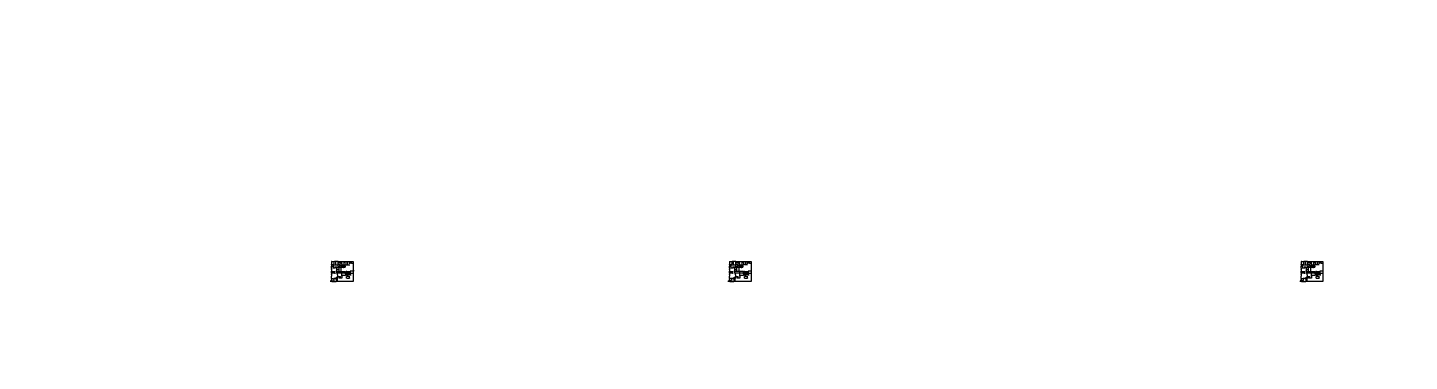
# Paper-space layout 'Presentación1' of a CAD drawing. Header units: metres. Extents: x -252 to 2046, y -486 to 69.
# The model-space entities are those that its viewports show. They can reach past a viewport. Long polylines and large blocks are cut down to what shows.
import ezdxf

# ---------------------------------------------------------------- set-up
doc = ezdxf.new("R2010")
doc.units = ezdxf.units.M
for name, color, linetype in [('DOOR', 2, 'Continuous'), ('PLASTERBOARD_07CM.(TABLA ROCA)', 56, 'Continuous'), ('PLASTERBOARD_10CM.(TABLA ROCA)', 32, 'Continuous'), ('REFERENCE', 6, 'Continuous'), ('WALL', 1, 'Continuous'), ('WINDOW', 4, 'Continuous')]:
    doc.layers.add(name, color=color, linetype=linetype)
doc.layers.get('0').off()

msp = doc.modelspace()

# ---------------------------------------------------------------- linework, layer by layer
at = {"layer": 'DOOR', "color": 2}
for p, q in [((227.0149, 190.3729), (227.0149, 191.1846)), ((227.0149, 190.0584), (227.0149, 189.2466)), ((249.1596, 189.389), (248.0954, 189.389)), ((252.9396, 189.389), (254.5437, 189.389)), ((231.3314, 189.0843), (232.1432, 189.0843)), ((234.8929, 184.186), (235.7179, 184.186)), ((239.1779, 183.3234), (239.1779, 184.1847)), ((239.1779, 182.4176), (239.1779, 181.5563)), ((222.5026, 173.1884), (222.5026, 174.0945)), ((222.5026, 172.251), (222.5026, 170.551)), ((240.2254, 169.7896), (240.2254, 170.6896)), ((232.9131, 170.6413), (232.9131, 169.7896)), ((240.2254, 168.1061), (240.2254, 169.7896)), ((243.111, 168.6218), (243.111, 169.5234)), ((247.8354, 168.5095), (247.8354, 169.5234)), ((224.1936, 166.2865), (224.1929, 165.3915)), ((227.249, 161.9695), (227.249, 162.8109)), ((242.2228, 159.8484), (243.1228, 159.8484)), ((215.7227, 158.7966), (216.7458, 158.7966)), ((255.1929, 153.8934), (255.1929, 154.8229)), ((221.5354, 154.2422), (221.5354, 153.3728))]:
    msp.add_line(p, q, dxfattribs=at)
for points in [[(227.0149, 191.5093), (227.0149, 192.6935)], [(252.9415, 192.6974), (254.7453, 192.6974)], [(237.4687, 190.7174), (237.4687, 189.9174)], [(230.0424, 189.0843), (230.8541, 189.0843)], [(232.6239, 188.1035), (232.6239, 186.618)], [(217.1066, 186.843), (217.1066, 187.788)], [(241.9836, 186.2734), (240.9337, 186.2734)], [(229.7424, 186.1184), (231.3424, 186.1184)], [(237.4687, 185.9234), (238.5137, 185.9234)], [(216.0298, 185.7632), (216.9748, 185.7632)], [(219.7998, 185.7632), (220.7448, 185.7632)], [(223.9899, 185.7632), (224.9349, 185.7634)], [(215.5382, 184.5777), (215.5382, 183.6777)], [(228.6767, 184.1895), (227.6717, 184.1895)], [(232.7614, 184.186), (233.7128, 184.186)], [(227.6717, 180.5934), (226.6266, 180.5934)], [(222.5026, 179.8759), (222.5026, 178.4782)], [(249.2654, 173.3808), (249.2654, 172.4479)], [(218.4206, 169.4821), (217.538, 169.4896)], [(241.5354, 168.6734), (241.5361, 167.811)], [(243.111, 167.5057), (243.111, 168.4268)], [(244.7872, 168.0384), (245.7066, 168.0384)], [(245.832, 168.0384), (246.6945, 168.0384)], [(244.3304, 163.5542), (244.3304, 165.9634)], [(222.9361, 161.2716), (223.6306, 161.2672)], [(219.5504, 159.1833), (220.4454, 159.1833)], [(212.4394, 153.6934), (212.4394, 154.8943)]]:
    msp.add_lwpolyline(points, dxfattribs=at)
at = {"layer": 'DOOR', "elevation": -0.03}
for points in [[(242.4048, 172.7827), (241.5354, 172.7827)], [(247.8776, 172.7827), (247.8354, 171.6534)]]:
    msp.add_lwpolyline(points, dxfattribs=at)
at = {"layer": 'PLASTERBOARD_07CM.(TABLA ROCA)'}
for p, q in [((232.9131, 170.6413), (232.9131, 173.1884)), ((224.1936, 166.2865), (224.1937, 169.7896)), ((224.1929, 165.3915), (224.1929, 162.8109)), ((223.6306, 161.2672), (224.1241, 161.2672)), ((224.1241, 161.2672), (224.1241, 159.1833)), ((216.7458, 159.1833), (216.7458, 154.8943)), ((220.4454, 159.1833), (224.1241, 159.1833)), ((212.6829, 154.8943), (216.7458, 154.8943))]:
    msp.add_line(p, q, dxfattribs=at)
for points in [[(227.0149, 191.5093), (227.0149, 191.1846)], [(227.0149, 191.347), (225.2799, 191.347)], [(227.0149, 190.3729), (227.0149, 190.0584)], [(227.0149, 190.2106), (225.2799, 190.2106)], [(239.1779, 184.1847), (237.269, 184.1847), (237.269, 181.5621), (239.1779, 181.5621)], [(239.1779, 183.3234), (239.1779, 182.8705)], [(237.269, 182.8705), (239.1779, 182.8705)], [(239.1779, 182.4176), (239.1779, 182.8705)], [(255.1929, 173.5725), (249.2654, 173.5725)], [(249.2654, 173.3808), (249.2654, 173.5725)], [(249.2654, 172.4479), (249.2654, 166.0792), (251.1985, 166.0792)], [(249.2654, 169.375), (255.1929, 169.375)], [(245.7066, 168.0384), (245.7066, 166.3943)], [(245.832, 168.0384), (245.7066, 168.0384)], [(246.6945, 168.0384), (246.781, 168.0384)], [(246.781, 168.0384), (246.781, 166.3943)], [(247.8354, 166.3943), (244.6854, 166.3943)], [(244.4054, 163.5542), (244.0554, 163.5542)], [(244.0554, 163.1584), (244.0554, 163.5542)], [(247.7007, 163.1584), (242.1179, 163.1584)], [(221.5362, 159.1833), (221.5362, 161.2728), (222.9362, 161.2716)], [(219.5504, 159.1833), (216.7458, 159.1833)], [(224.1241, 153.3728), (224.1241, 159.1833)], [(212.6829, 154.8943), (210.6525, 154.8943)]]:
    msp.add_lwpolyline(points, dxfattribs=at)
at = {"layer": 'PLASTERBOARD_10CM.(TABLA ROCA)', "color": 32}
for p, q in [((240.4654, 186.2734), (240.4654, 185.9234)), ((225.2799, 186.1184), (225.2799, 185.7634)), ((232.6239, 186.1184), (232.6239, 185.9234)), ((224.9349, 185.7634), (225.2799, 185.7634)), ((235.7179, 180.8179), (235.7179, 184.186)), ((235.7179, 184.186), (235.7179, 184.1475)), ((235.7179, 180.7679), (236.8577, 180.7679)), ((247.8354, 171.6534), (247.8354, 169.5234)), ((222.5026, 170.551), (222.5026, 169.7896)), ((232.9131, 163.6996), (232.9131, 169.7896)), ((244.7872, 168.0384), (244.6854, 168.0384)), ((244.4054, 165.9634), (244.4054, 166.3943)), ((244.4054, 166.3943), (244.6854, 166.3943)), ((232.7846, 163.6996), (232.7846, 159.6767)), ((232.7846, 163.6996), (232.9131, 163.6996)), ((232.7846, 159.6767), (227.249, 159.6767))]:
    msp.add_line(p, q, dxfattribs=at)
at = {"layer": 'PLASTERBOARD_10CM.(TABLA ROCA)', "color": 4}
msp.add_line((218.5366, 169.4821), (218.4206, 169.4821), dxfattribs=at)
at = {"layer": 'PLASTERBOARD_10CM.(TABLA ROCA)', "color": 32}
for points in [[(217.1066, 192.6935), (217.1066, 187.788)], [(220.8766, 185.7632), (220.8766, 192.6935)], [(225.2799, 186.1184), (225.2799, 192.6935)], [(240.9337, 186.2734), (240.9337, 192.6935)], [(244.6579, 186.2734), (244.6579, 192.6935)], [(227.0149, 189.2466), (227.0149, 189.0843)], [(230.0424, 189.0843), (225.2799, 189.0843)], [(217.1066, 186.843), (217.1066, 185.7632)], [(232.6239, 186.618), (232.6239, 186.1184)], [(240.4654, 186.2734), (240.9337, 186.2734)], [(229.7424, 186.1184), (225.2799, 186.1184)], [(231.3424, 186.1184), (232.6239, 186.1184)], [(238.5137, 185.9234), (240.4654, 185.9234)], [(216.0298, 185.7632), (212.5333, 185.7632)], [(216.9748, 185.7632), (219.7998, 185.7632)], [(220.7448, 185.7632), (223.9899, 185.7632)], [(230.8367, 184.1895), (230.8367, 173.1884)], [(230.8367, 184.1895), (231.8814, 184.186)], [(233.7128, 180.7679), (233.7128, 184.186)], [(233.7128, 184.186), (234.8929, 184.186)], [(235.7179, 180.7679), (235.7179, 184.186)], [(235.7179, 184.186), (236.4277, 184.186)], [(215.5382, 183.6777), (215.5382, 179.0677)], [(212.5376, 182.5974), (215.5382, 182.5974)], [(226.6266, 180.6403), (226.6266, 173.1884)], [(226.6266, 179.8759), (222.5026, 179.8759)], [(222.5026, 173.1884), (240.2254, 173.1884)], [(222.5026, 173.1884), (222.5026, 172.251)], [(244.6854, 166.3943), (244.6854, 172.8134)], [(240.2254, 169.7896), (222.5026, 169.7896)], [(247.8354, 169.5234), (241.5354, 169.5234), (241.5354, 168.6734)], [(243.111, 168.6218), (243.111, 168.4268)], [(247.8354, 168.5095), (247.8354, 165.9331)], [(244.6854, 168.4268), (243.111, 168.4268)], [(240.2254, 168.1061), (240.2254, 165.1095), (232.9131, 165.1096)], [(241.5354, 167.811), (241.5354, 165.9634)], [(243.111, 167.5057), (243.111, 167.0991)], [(244.6854, 167.0991), (243.111, 167.0991)], [(244.4054, 165.9634), (241.5354, 165.9634)], [(247.7007, 163.1584), (247.7007, 163.9407)], [(242.1179, 159.8484), (242.1179, 163.1584)], [(223.0996, 162.8109), (229.871, 162.8109)], [(229.871, 159.6767), (229.871, 162.8109)], [(247.7007, 160.1984), (247.7028, 159.8755)], [(243.1228, 159.8484), (247.7028, 159.8755)], [(242.2228, 159.8484), (242.1179, 159.8484)]]:
    msp.add_lwpolyline(points, dxfattribs=at)
at = {"layer": 'PLASTERBOARD_10CM.(TABLA ROCA)', "color": 4}
for points in [[(215.5382, 184.5777), (215.5382, 185.7632)], [(240.2254, 170.6896), (240.2254, 173.1884)], [(241.5354, 169.5234), (241.5354, 172.7827)]]:
    msp.add_lwpolyline(points, dxfattribs=at)
at = {"layer": 'PLASTERBOARD_10CM.(TABLA ROCA)', "color": 32, "elevation": 0.0038}
msp.add_lwpolyline([(226.6266, 176.2861), (222.5026, 176.2861)], dxfattribs=at)
at = {"layer": 'PLASTERBOARD_10CM.(TABLA ROCA)', "color": 4, "elevation": -0.03}
for points in [[(242.4048, 172.7827), (244.6854, 172.7827)], [(244.6854, 172.7827), (247.8776, 172.7827)]]:
    msp.add_lwpolyline(points, dxfattribs=at)
at = {"layer": 'REFERENCE', "color": 6}
msp.add_line((256.0443, 173.6124), (256.0443, 175.6124), dxfattribs=at)
at = {"layer": 'WALL', "color": 1}
for p, q in [((212.97, 192.6935), (212.5333, 192.6935)), ((212.5333, 192.6935), (212.5333, 188.7884)), ((225.219, 192.6935), (233.2551, 192.6935)), ((239.6609, 192.6935), (240.5054, 192.6935)), ((247.2902, 192.6935), (248.0954, 192.6935)), ((254.7453, 192.6974), (255.1907, 192.6974)), ((255.1907, 192.6974), (255.1929, 192.1759)), ((255.1929, 186.4431), (255.1929, 185.5299)), ((212.5333, 185.7034), (212.5333, 186.3332)), ((212.5376, 179.1034), (212.5376, 183.2034)), ((255.1929, 179.797), (255.1929, 178.8838)), ((212.5376, 175.9234), (212.5376, 176.6234)), ((255.1929, 173.5725), (255.1929, 172.6593)), ((212.5376, 169.4126), (212.5376, 173.4734)), ((212.8966, 173.0575), (212.5376, 173.0575)), ((212.5376, 166.2769), (212.5376, 166.9346)), ((255.1929, 166.8584), (255.1929, 165.8584)), ((212.5376, 159.2006), (212.5376, 163.5624)), ((255.1929, 160.4134), (255.1929, 159.4134)), ((212.538, 156.0908), (212.5376, 156.6708)), ((255.1929, 153.8934), (255.1929, 153.374)), ((212.4394, 153.6934), (212.4394, 153.3728)), ((212.4394, 153.3728), (209.7178, 153.3728)), ((213.0929, 153.3728), (212.4394, 153.3728)), ((218.4429, 153.3728), (217.7091, 153.3728)), ((225.3054, 153.3728), (221.5354, 153.3728)), ((226.5951, 153.3728), (226.2869, 153.3728)), ((232.8054, 153.3728), (231.6754, 153.3728)), ((240.4254, 153.3728), (239.2254, 153.3728)), ((248.1104, 153.3728), (246.8254, 153.3728)), ((255.1929, 153.374), (254.4904, 153.3728))]:
    msp.add_line(p, q, dxfattribs=at)
for points in [[(231.0748, 192.6935), (231.0748, 189.0843)], [(232.6239, 188.1035), (232.6239, 192.6935)], [(230.8541, 189.0843), (231.3314, 189.0843)], [(232.1432, 189.0843), (232.6239, 189.0843)]]:
    msp.add_lwpolyline(points, dxfattribs=at)
at = {"layer": 'WINDOW', "color": 4}
for p, q in [((212.97, 192.6935), (218.0895, 192.6935)), ((225.219, 192.6935), (218.0895, 192.6935)), ((233.2551, 192.6935), (239.6609, 192.6935)), ((240.5054, 192.6935), (247.2902, 192.6935)), ((248.0954, 192.6935), (252.9415, 192.6935)), ((255.1929, 192.1759), (255.1929, 186.4431)), ((251.7946, 189.389), (249.1596, 189.389)), ((251.7946, 189.389), (252.9396, 189.389)), ((254.5437, 189.389), (255.1929, 189.389)), ((212.5333, 188.7884), (212.5333, 186.3332)), ((212.5333, 185.7034), (212.5376, 183.2034)), ((255.1929, 185.5299), (255.1929, 179.797)), ((230.8367, 180.5934), (227.6717, 180.5934)), ((212.5376, 179.1034), (212.5376, 176.6234)), ((255.1929, 178.8838), (255.1929, 173.5725)), ((212.5376, 175.9234), (212.5376, 173.4734)), ((255.1929, 172.6593), (255.1929, 166.8584)), ((212.5376, 169.4126), (212.5376, 166.9346)), ((212.5376, 166.2769), (212.5376, 163.5624)), ((255.1929, 165.8584), (255.1929, 160.4134)), ((227.249, 161.9695), (227.249, 159.6767)), ((255.1929, 159.4134), (255.1929, 154.8229)), ((212.5376, 159.2006), (212.5376, 156.6708)), ((221.5354, 159.1833), (221.5354, 154.2422)), ((215.7227, 158.7966), (212.6829, 158.7966)), ((212.538, 156.0908), (212.5303, 154.8943)), ((213.0929, 153.3728), (217.7091, 153.3728)), ((218.4429, 153.3728), (221.5354, 153.3728)), ((226.2869, 153.3728), (225.3054, 153.3728)), ((231.6754, 153.3728), (226.5951, 153.3728)), ((239.2254, 153.3728), (232.8054, 153.3728)), ((246.8254, 153.3728), (240.4254, 153.3728)), ((254.4904, 153.3728), (248.1104, 153.3728))]:
    msp.add_line(p, q, dxfattribs=at)
at = {"layer": 'WINDOW', "color": 7, "linetype": 'Continuous'}
msp.add_line((248.0954, 187.8184), (248.0954, 192.4184), dxfattribs=at)
at = {"layer": 'WINDOW', "color": 4}
for points in [[(237.4687, 190.7174), (237.4687, 192.6935)], [(248.0954, 187.8184), (248.0954, 192.6935)], [(251.7946, 189.389), (251.7946, 192.6935)], [(237.4687, 185.9234), (237.4687, 189.9174)], [(241.9836, 186.2734), (244.6579, 186.2734)], [(244.6579, 186.2734), (248.0954, 186.2734)], [(232.6239, 185.9234), (237.4687, 185.9234)], [(227.6717, 184.1895), (227.6717, 180.5934)], [(230.8367, 184.1895), (228.6767, 184.1895)], [(231.8814, 184.186), (232.7614, 184.186)], [(219.23, 182.9127), (219.23, 179.6597)], [(222.5026, 179.8759), (222.5026, 182.9127)], [(226.6266, 180.6403), (226.6266, 182.9127), (224.1416, 182.9127)], [(235.7179, 180.7679), (230.8367, 180.7679)], [(220.4832, 179.6597), (215.5382, 179.6597)], [(222.5026, 178.4782), (222.5026, 174.0945)], [(212.8966, 173.0575), (218.5366, 173.0575)], [(218.5366, 173.0575), (219.9393, 173.0575)], [(218.5366, 173.0575), (218.5366, 169.4821), (220.1267, 169.4821)], [(217.538, 169.4896), (212.5376, 169.4896)], [(247.7007, 160.1984), (247.7007, 163.1584)], [(215.7227, 158.7966), (212.5376, 158.7966)]]:
    msp.add_lwpolyline(points, dxfattribs=at)

psp = doc.layouts.new('Presentación1')

# ---------------------------------------------------------------- viewports
at = {"layer": '0'}
for center, size, view_center_point, view_height, status in [((1634, -208.3), (824, 554.837), (-61.1442, 323.8607), 654.445958, 5), ((806.3, -297.6), (578, 376.201), (83.9378, 218.5077), 443.739859, 4), ((-154.7, -353.3), (193.9, 254.27), (162.3535, 189.7492), 0.86601, 3)]:
    psp.add_viewport(center=center, size=size, view_center_point=view_center_point, view_height=view_height, status=status, dxfattribs=at)
psp.add_viewport(center=(231.7, -357), size=(404, 257.496), view_center_point=(186.5569, 148.5), view_height=303.724528, dxfattribs=at)

doc.saveas('drawing.dxf')
